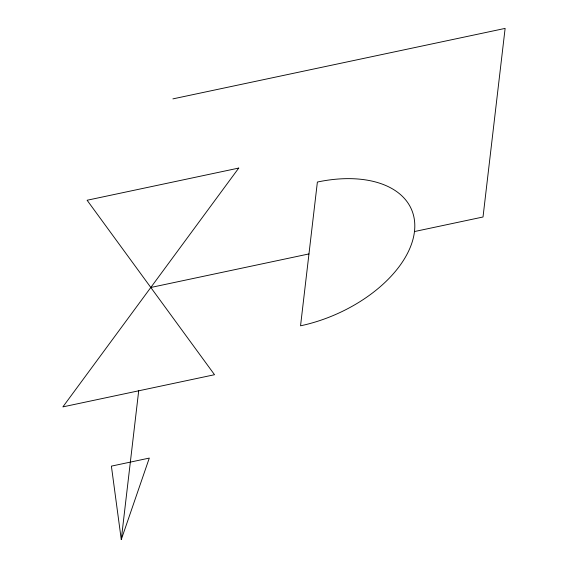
<?xml version="1.0" encoding="UTF-8"?>
<svg xmlns="http://www.w3.org/2000/svg" width="568" height="568" viewBox="0 0 568 568"><rect width="100%" height="100%" fill="white"/><g stroke="black" fill="none" stroke-linecap="round" stroke-linejoin="round"><path stroke-width="0.85" d="M121.268 539.6L149.299 458.085L111.392 466.129L121.268 539.6L138.698 390.805M172.906 98.882L505.122 28.4L483.02 216.997L414.47 231.545A111.768 66.172 -23.5 0 1 300.543 325.812L317.384 182.044A111.768 66.172 -23.5 0 1 414.47 231.545M150.811 287.479L308.964 253.924M238.737 168.071L62.878 406.887L214.526 374.717L87.096 200.248L238.737 168.071"/></g></svg>
